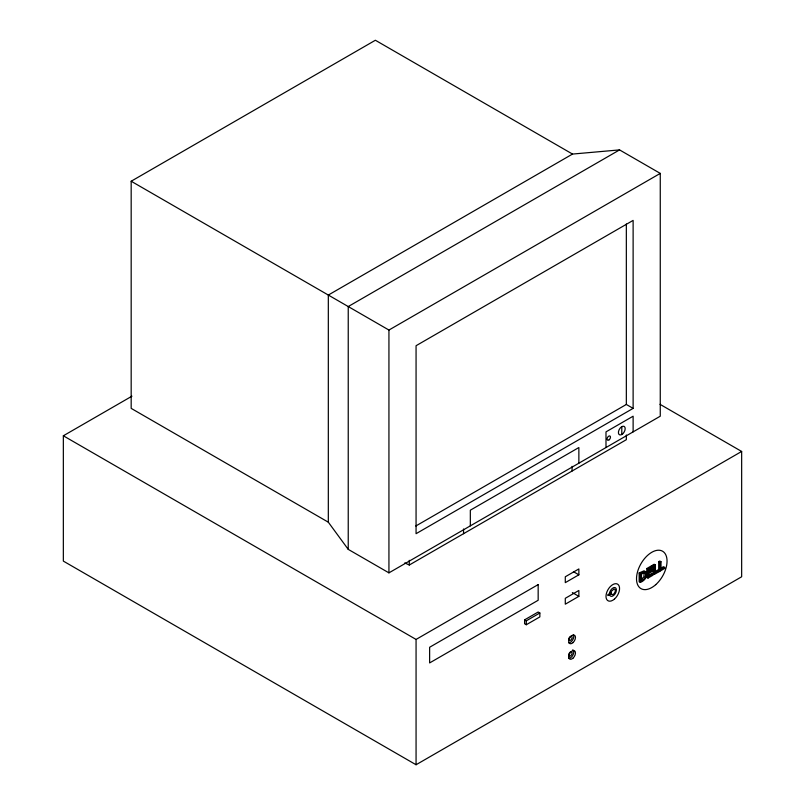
<?xml version="1.0" encoding="UTF-8"?>
<svg xmlns="http://www.w3.org/2000/svg" width="805" height="805" viewBox="0 0 805 805"><rect width="100%" height="100%" fill="white"/><g stroke="black" fill="none" stroke-linecap="round" stroke-linejoin="round"><path stroke-width="1.21" d="M641.082 579.65L643.839 576.984L644.161 572.707M131.175 181.236L375.372 40.25L572.516 154.067L619.558 149.901L660.261 173.397L660.261 416.205L388.936 572.858L348.233 549.362L328.319 522.193L131.175 408.377L131.175 181.236L388.936 330.05L660.261 173.397M660.009 404.311L741.657 451.454L741.657 576.772L416.064 764.75L63.343 561.105L63.343 435.787L131.95 396.181M572.516 154.067L328.319 295.053L328.319 522.193M619.558 149.901L348.233 306.554L348.233 549.362M415.793 526.017L626.34 404.462L633.122 408.377L633.122 220.399L416.064 345.717L416.064 533.695L633.122 408.377M404.784 562.906L409.282 565.019L626.34 439.701L626.34 435.002M63.343 435.787L416.064 639.432L741.657 451.454M578.865 574.81L565.291 582.649L565.291 576.772L578.865 568.944L578.865 574.81L573.432 571.681M524.598 619.85L538.163 612.021L539.853 612.997L539.853 616.912L526.289 624.74L524.598 623.764L524.598 619.85L526.289 620.826L539.853 612.997M578.865 596.354L565.291 604.183L565.291 598.306L578.865 590.478L578.865 596.354L572.345 592.591M639.16 572.929L640.388 573.633L645.167 571.57A4.78 2.757 -60 0 1 646.586 572.737C647.784 577.105 644.151 580.928 640.388 582.468L639.16 581.763L639.16 572.929L643.95 570.866A4.78 2.757 -60 0 1 645.369 572.033L645.499 572.496M646.787 568.531L651.899 565.573L653.117 566.277L648.005 569.236L646.787 568.531L646.787 577.366L648.005 578.071L653.117 575.112L653.117 574.076L651.899 573.361L648.88 575.112M653.096 564.889L654.183 564.255L655.401 564.959L655.401 572.747L659.054 570.644L659.054 571.691L654.314 574.428L653.096 573.724L653.096 564.889L654.314 565.593L655.401 564.959M658.691 570.493L658.691 561.659L659.778 561.025L660.996 561.729L660.996 569.517L664.648 567.414L664.648 568.461L659.909 571.198L657.836 569.94L655.099 571.52M658.691 561.659L659.909 562.363L660.996 561.729M653.117 567.324L649.092 569.648L649.092 572.073L652.845 569.9L652.845 570.946L649.092 573.11L649.092 576.39L653.117 574.076M648.81 570.826L651.627 569.195L652.845 569.9M660.694 568.29L663.431 566.71L664.648 567.414M663.431 567.756L664.648 568.461M657.836 570.987L659.054 571.691M659.909 562.363L659.909 571.198M654.314 565.593L654.314 574.428M651.899 565.573L651.899 566.619M651.899 573.361L651.899 574.408M651.627 569.195L651.627 570.242M648.005 569.236L648.005 578.071M640.388 573.633L640.388 582.468M633.122 431.872L633.122 416.205L605.994 431.872L605.994 447.54M626.34 224.001L626.34 404.462M621.792 426.66L621.792 434.499M578.865 463.197L578.865 447.54L470.331 510.199L470.331 525.856M572.073 466.337L572.073 471.036M526.289 620.826L526.289 624.74M463.549 528.996L463.549 533.695M416.064 639.432L416.064 764.75M409.282 560.32L409.282 565.019M388.936 330.05L388.936 572.858M570.383 651.98A2.395 1.389 -60 0 1 572.073 652.795A2.395 1.389 -60 0 1 570.675 655.703A2.395 1.389 -60 0 1 568.743 655.391M568.743 654.385A2.395 1.389 -60 0 1 569.185 653.247M569.538 652.734A2.395 1.389 -60 0 1 569.94 652.302M572.778 649.786A4.8 2.767 -60 0 1 573.069 654.777A4.8 2.767 -60 0 1 568.682 658.309M569.538 637.188A2.395 1.389 -60 0 1 571.922 636.675A2.395 1.389 -60 0 1 570.966 639.894A2.395 1.389 -60 0 1 568.743 639.844M568.743 638.838A2.395 1.389 -60 0 1 569.185 637.701M573.321 634.743A4.8 2.767 -60 0 1 572.778 639.774A4.8 2.767 -60 0 1 568.682 642.762M645.701 574.971L644.563 578.463L641.474 580.828L641.474 574.015L644.453 572.828L645.389 573.412L645.701 574.971M609.627 592.893L614.044 588.978L615.241 589.663L615.241 591.615L614.124 593.738L612.434 594.714L611.327 593.879L609.627 594.855A4.87 2.817 -60 0 0 614.929 594.08A4.87 2.817 -60 0 0 614.929 587.549A4.87 2.817 -60 0 0 609.627 592.893M538.163 584.601L429.629 647.26L429.629 662.928L538.163 600.268L538.163 584.601M611.277 592.631L607.886 594.583L607.886 595.569L611.277 593.607L611.277 592.631M572.959 658.198A4.8 2.767 -60 0 0 574.478 650.772A4.8 2.767 -60 0 0 568.803 655.803A4.8 2.767 -60 0 0 572.959 658.198M614.527 598.99A9.59 5.534 -60 0 0 617.576 584.128A9.59 5.534 -60 0 0 606.225 594.191A9.59 5.534 -60 0 0 614.527 598.99M572.959 642.652A4.8 2.767 -60 0 0 574.478 635.215A4.8 2.767 -60 0 0 568.803 640.247A4.8 2.767 -60 0 0 572.959 642.652M655.733 584.661A21.584 12.457 -60 0 0 662.575 551.224A21.584 12.457 -60 0 0 637.037 573.864A21.584 12.457 -60 0 0 655.733 584.661M622.678 433.855A4.8 2.767 -60 0 0 624.197 426.429A4.8 2.767 -60 0 0 618.522 431.46A4.8 2.767 -60 0 0 622.678 433.855M609.204 439.741A2.395 1.389 -60 0 0 609.969 436.028A2.395 1.389 -60 0 0 607.131 438.544A2.395 1.389 -60 0 0 609.204 439.741"/></g></svg>
